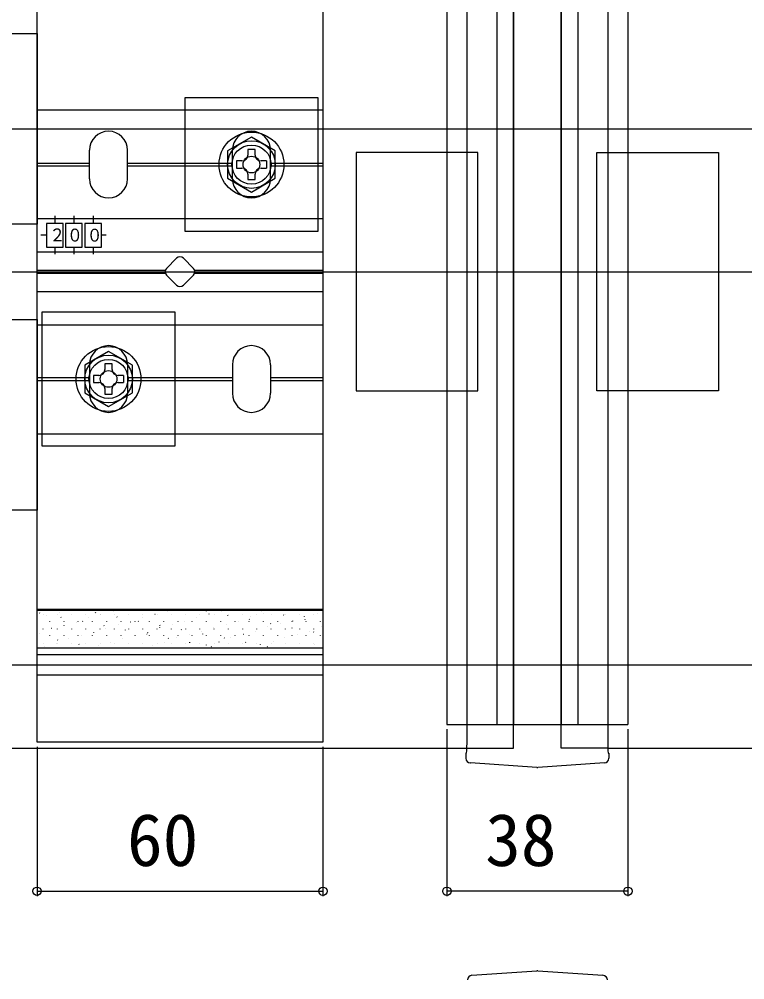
# Model space of a CAD drawing. Units: millimetres, scale not verified. Extents: x -875 to 875, y -1300 to 1292.
# Drawn here: x 101.3 to 253.5, y 689.7 to 891.3 of the extents above; entities that cross this region are included whole.
import ezdxf
from ezdxf.enums import TextEntityAlignment as Align

# ---------------------------------------------------------------- set-up
doc = ezdxf.new("R2010")
doc.units = ezdxf.units.MM
doc.header["$LTSCALE"] = 8
for name, color, linetype in [('0-3_YKK_12', 2, 'Continuous'), ('0-4_YKK_13', 4, 'Continuous'), ('0-5_YKK_D', 6, 'Continuous'), ('0-7_YSS_K', 3, 'Continuous')]:
    doc.layers.add(name, color=color, linetype=linetype)
doc.styles.add('ＭＳ ゴシック', font='')
doc.styles.get('ＭＳ ゴシック').set_extended_font_data('MS Gothic')

msp = doc.modelspace()

# ---------------------------------------------------------------- linework, layer by layer
at = {"layer": '0-3_YKK_12'}
for p, q in [((-275, 868.3), (700, 868.3)), ((-95, 738.3), (195.152, 738.3)), ((224.848, 738.3), (826.228, 738.3))]:
    msp.add_line(p, q, dxfattribs=at)
for points in [[(195.152, 738.3), (205, 738.3), (205, 938.3)], [(224.848, 738.3), (215, 738.3), (215, 938.3)]]:
    msp.add_lwpolyline(points, dxfattribs=at)
at = {"layer": '0-4_YKK_13'}
for p, q in [((191, 933.3), (191, 743.3)), ((201.5, 933.3), (201.5, 743.3)), ((205, 933.3), (205, 743.3)), ((215, 933.3), (215, 743.3)), ((218.5, 933.3), (218.5, 743.3)), ((229, 933.3), (229, 743.3)), ((195.232, 739.481), (195.232, 902.369)), ((224.768, 902.369), (224.768, 739.481)), ((105, 872.3), (165, 872.3)), ((116, 857.8), (116, 863.8)), ((124, 857.8), (124, 863.8)), ((146, 857.8), (146, 863.8)), ((150.75, 863.95), (149.25, 863.95)), ((149.25, 863.95), (149.25, 862.8)), ((150.75, 862.8), (150.75, 863.95)), ((154, 857.8), (154, 863.8)), ((105, 861.1), (116, 861.1)), ((124, 861.1), (146, 861.1)), ((148, 861.55), (146.85, 861.55)), ((153.15, 861.55), (152, 861.55)), ((153.15, 861.55), (153.15, 860.05)), ((154, 861.1), (165, 861.1)), ((105, 860.5), (116, 860.5)), ((124, 860.5), (146, 860.5)), ((149.25, 858.8), (149.25, 857.65)), ((150.75, 857.65), (150.75, 858.8)), ((152, 860.05), (153.15, 860.05)), ((154, 860.5), (165, 860.5)), ((149.25, 857.65), (150.75, 857.65)), ((105, 849.45), (165, 849.45)), ((108.75, 850.01), (108.75, 848.45)), ((112.75, 850.01), (112.75, 848.45)), ((116.75, 850.01), (116.75, 848.45)), ((107, 845.95), (105.829, 845.95)), ((119.535, 845.95), (118.5, 845.95)), ((108.75, 843.45), (108.75, 841.975)), ((112.75, 843.45), (112.75, 841.975)), ((116.75, 843.45), (116.75, 841.975)), ((105, 842.45), (165, 842.45)), ((132.172, 839.007), (134.293, 841.128)), ((135.707, 841.128), (137.828, 839.007)), ((131.925, 838.6), (105, 838.6)), ((165, 838.6), (138.075, 838.6)), ((105, 838), (131.925, 838)), ((134.293, 835.472), (132.172, 837.593)), ((137.828, 837.593), (135.707, 835.472)), ((138.075, 838), (165, 838)), ((105, 834.15), (165, 834.15)), ((105, 827.15), (165, 827.15)), ((116, 818.8), (116, 812.8)), ((120.75, 818.95), (119.25, 818.95)), ((119.25, 818.95), (119.25, 817.8)), ((120.75, 817.8), (120.75, 818.95)), ((124, 818.8), (124, 812.8)), ((146, 818.8), (146, 812.8)), ((154, 818.8), (154, 812.8)), ((118, 816.55), (116.85, 816.55)), ((123.15, 816.55), (122, 816.55)), ((123.15, 816.55), (123.15, 815.05)), ((105, 816.1), (116, 816.1)), ((105, 815.5), (116, 815.5)), ((122, 815.05), (123.15, 815.05)), ((124, 816.1), (146, 816.1)), ((124, 815.5), (146, 815.5)), ((154, 816.1), (165, 816.1)), ((154, 815.5), (165, 815.5)), ((119.25, 813.8), (119.25, 812.65)), ((119.25, 812.65), (120.75, 812.65)), ((120.75, 812.65), (120.75, 813.8)), ((105, 804.3), (165, 804.3)), ((105, 759.282), (105, 767.502)), ((105, 767.502), (165, 767.502)), ((105, 767.254), (165, 767.254)), ((105.575, 766.649), (105.52, 766.733)), ((106.299, 766.358), (106.299, 766.408)), ((107.083, 766.248), (107.079, 766.258)), ((109.289, 766.358), (109.289, 766.408)), ((109.712, 766.847), (109.708, 766.857)), ((112.279, 766.358), (112.279, 766.408)), ((115.269, 766.358), (115.269, 766.408)), ((117.305, 766.685), (117.25, 766.769)), ((118.259, 766.358), (118.259, 766.408)), ((118.419, 766.325), (118.416, 766.334)), ((121.048, 766.924), (121.045, 766.933)), ((121.249, 766.358), (121.249, 766.408)), ((124.239, 766.358), (124.239, 766.408)), ((127.229, 766.358), (127.229, 766.408)), ((129.756, 766.402), (129.753, 766.411)), ((130.219, 766.358), (130.219, 766.408)), ((132.385, 767.001), (132.382, 767.01)), ((133.209, 766.358), (133.209, 766.408)), ((136.199, 766.358), (136.199, 766.408)), ((139.189, 766.358), (139.189, 766.408)), ((140.56, 767.066), (140.505, 767.149)), ((141.093, 766.478), (141.089, 766.488)), ((142.179, 766.358), (142.179, 766.408)), ((143.722, 767.077), (143.718, 767.087)), ((145.063, 766.181), (145.008, 766.265)), ((145.169, 766.358), (145.169, 766.408)), ((148.159, 766.358), (148.159, 766.408)), ((151.149, 766.358), (151.149, 766.408)), ((152.29, 767.102), (152.234, 767.185)), ((152.429, 766.555), (152.426, 766.564)), ((154.139, 766.358), (154.139, 766.408)), ((155.058, 767.154), (155.055, 767.163)), ((156.793, 766.217), (156.738, 766.301)), ((157.129, 766.358), (157.129, 766.408)), ((160.119, 766.358), (160.119, 766.408)), ((161.154, 765.986), (161.151, 765.995)), ((163.109, 766.358), (163.109, 766.408)), ((163.766, 766.632), (163.763, 766.641)), ((107.674, 764.933), (107.674, 764.983)), ((110.079, 765.765), (110.023, 765.848)), ((110.664, 764.933), (110.664, 764.983)), ((110.683, 764.104), (110.68, 764.114)), ((113.312, 764.703), (113.309, 764.712)), ((113.654, 764.933), (113.654, 764.983)), ((114.582, 764.881), (114.527, 764.964)), ((115.807, 765.679), (115.804, 765.688)), ((116.644, 764.933), (116.644, 764.983)), ((119.085, 763.996), (119.03, 764.079)), ((119.634, 764.933), (119.634, 764.983)), ((121.808, 765.801), (121.753, 765.884)), ((122.02, 764.181), (122.016, 764.19)), ((122.624, 764.933), (122.624, 764.983)), ((124.649, 764.78), (124.645, 764.789)), ((125.614, 764.933), (125.614, 764.983)), ((126.311, 764.916), (126.256, 765)), ((127.144, 765.756), (127.141, 765.765)), ((128.604, 764.933), (128.604, 764.983)), ((130.815, 764.032), (130.759, 764.115)), ((131.594, 764.933), (131.594, 764.983)), ((133.356, 764.257), (133.353, 764.267)), ((134.584, 764.933), (134.584, 764.983)), ((135.985, 764.856), (135.982, 764.866)), ((137.574, 764.933), (137.574, 764.983)), ((138.481, 765.832), (138.477, 765.842)), ((140.564, 764.933), (140.564, 764.983)), ((143.554, 764.933), (143.554, 764.983)), ((144.693, 764.334), (144.69, 764.344)), ((146.544, 764.933), (146.544, 764.983)), ((147.322, 764.933), (147.319, 764.942)), ((149.566, 765.297), (149.511, 765.38)), ((149.534, 764.933), (149.534, 764.983)), ((149.817, 765.909), (149.814, 765.918)), ((152.524, 764.933), (152.524, 764.983)), ((154.07, 764.413), (154.014, 764.496)), ((155.514, 764.933), (155.514, 764.983)), ((156.03, 764.411), (156.026, 764.42)), ((158.504, 764.933), (158.504, 764.983)), ((158.659, 765.01), (158.655, 765.019)), ((161.296, 765.333), (161.241, 765.416)), ((161.494, 764.933), (161.494, 764.983)), ((164.484, 764.933), (164.484, 764.983)), ((105.575, 762.482), (105.572, 762.492)), ((106.299, 763.318), (106.299, 763.368)), ((108.071, 763.458), (108.067, 763.468)), ((109.289, 763.318), (109.289, 763.368)), ((112.279, 763.318), (112.279, 763.368)), ((114.283, 761.96), (114.28, 761.969)), ((115.269, 763.318), (115.269, 763.368)), ((116.912, 762.559), (116.909, 762.568)), ((118.259, 763.318), (118.259, 763.368)), ((119.407, 763.535), (119.404, 763.544)), ((121.249, 763.318), (121.249, 763.368)), ((123.588, 763.112), (123.533, 763.195)), ((124.239, 763.318), (124.239, 763.368)), ((125.62, 762.037), (125.617, 762.046)), ((127.229, 763.318), (127.229, 763.368)), ((128.091, 762.227), (128.036, 762.311)), ((128.249, 762.636), (128.245, 762.645)), ((130.219, 763.318), (130.219, 763.368)), ((130.744, 763.611), (130.741, 763.621)), ((133.209, 763.318), (133.209, 763.368)), ((135.318, 763.148), (135.263, 763.231)), ((136.199, 763.318), (136.199, 763.368)), ((136.957, 762.113), (136.953, 762.123)), ((139.189, 763.318), (139.189, 763.368)), ((139.585, 762.712), (139.582, 762.722)), ((139.821, 762.263), (139.766, 762.347)), ((142.081, 763.688), (142.077, 763.698)), ((142.179, 763.318), (142.179, 763.368)), ((145.169, 763.318), (145.169, 763.368)), ((148.159, 763.318), (148.159, 763.368)), ((148.293, 762.19), (148.29, 762.199)), ((150.922, 762.789), (150.919, 762.798)), ((151.149, 763.318), (151.149, 763.368)), ((153.417, 763.765), (153.414, 763.774)), ((154.139, 763.318), (154.139, 763.368)), ((157.129, 763.318), (157.129, 763.368)), ((158.573, 763.528), (158.518, 763.612)), ((159.63, 762.267), (159.627, 762.276)), ((160.119, 763.318), (160.119, 763.368)), ((162.259, 762.865), (162.255, 762.875)), ((163.076, 762.644), (163.021, 762.727)), ((163.109, 763.318), (163.109, 763.368)), ((164.754, 763.841), (164.751, 763.851)), ((106.299, 760.278), (106.299, 760.328)), ((107.674, 761.893), (107.674, 761.943)), ((109.176, 760.338), (109.172, 760.347)), ((109.34, 760.962), (109.284, 761.046)), ((109.289, 760.278), (109.289, 760.328)), ((110.664, 761.893), (110.664, 761.943)), ((111.671, 761.314), (111.668, 761.323)), ((112.279, 760.278), (112.279, 760.328)), ((113.654, 761.893), (113.654, 761.943)), ((113.843, 760.078), (113.788, 760.161)), ((115.269, 760.278), (115.269, 760.328)), ((116.644, 761.893), (116.644, 761.943)), ((118.259, 760.278), (118.259, 760.328)), ((119.634, 761.893), (119.634, 761.943)), ((120.512, 760.415), (120.509, 760.424)), ((121.249, 760.278), (121.249, 760.328)), ((122.624, 761.893), (122.624, 761.943)), ((123.008, 761.391), (123.004, 761.4)), ((124.239, 760.278), (124.239, 760.328)), ((125.614, 761.893), (125.614, 761.943)), ((127.229, 760.278), (127.229, 760.328)), ((128.604, 761.893), (128.604, 761.943)), ((130.219, 760.278), (130.219, 760.328)), ((131.594, 761.893), (131.594, 761.943)), ((131.849, 760.491), (131.846, 760.501)), ((132.595, 761.343), (132.539, 761.426)), ((133.209, 760.278), (133.209, 760.328)), ((134.344, 761.467), (134.341, 761.477)), ((134.584, 761.893), (134.584, 761.943)), ((136.199, 760.278), (136.199, 760.328)), ((137.098, 760.458), (137.043, 760.542)), ((137.574, 761.893), (137.574, 761.943)), ((139.189, 760.278), (139.189, 760.328)), ((140.557, 759.969), (140.553, 759.979)), ((140.564, 761.893), (140.564, 761.943)), ((142.179, 760.278), (142.179, 760.328)), ((143.186, 760.568), (143.182, 760.577)), ((143.554, 761.893), (143.554, 761.943)), ((144.324, 761.379), (144.269, 761.462)), ((145.169, 760.278), (145.169, 760.328)), ((145.681, 761.544), (145.678, 761.553)), ((146.544, 761.893), (146.544, 761.943)), ((148.159, 760.278), (148.159, 760.328)), ((148.827, 760.494), (148.772, 760.578)), ((149.534, 761.893), (149.534, 761.943)), ((151.149, 760.278), (151.149, 760.328)), ((151.893, 760.046), (151.89, 760.055)), ((152.524, 761.893), (152.524, 761.943)), ((154.139, 760.278), (154.139, 760.328)), ((154.522, 760.645), (154.519, 760.654)), ((155.514, 761.893), (155.514, 761.943)), ((157.018, 761.621), (157.014, 761.63)), ((157.129, 760.278), (157.129, 760.328)), ((158.504, 761.893), (158.504, 761.943)), ((160.119, 760.278), (160.119, 760.328)), ((161.494, 761.893), (161.494, 761.943)), ((163.109, 760.278), (163.109, 760.328)), ((163.23, 760.122), (163.227, 760.132)), ((164.484, 761.893), (164.484, 761.943)), ((105, 757.976), (165, 757.976)), ((106.547, 759.739), (106.543, 759.749)), ((117.883, 759.816), (117.88, 759.825)), ((129.22, 759.892), (129.217, 759.902)), ((137.945, 759.323), (137.941, 759.332)), ((141.601, 759.574), (141.546, 759.657)), ((149.281, 759.4), (149.278, 759.409)), ((153.331, 759.61), (153.275, 759.693)), ((160.618, 759.476), (160.615, 759.486)), ((105, 753.7), (165, 753.7)), ((191, 743.3), (229, 743.3)), ((195, 737.274), (195, 737.29)), ((195, 737.274), (195.083, 737.192)), ((195, 737.274), (195, 736.226)), ((195, 736.213), (195, 736.226)), ((225, 737.274), (225, 737.29)), ((225, 736.226), (225, 736.213)), ((209.9, 734.291), (195.933, 735.224)), ((224.067, 735.224), (210.1, 734.291)), ((196.234, 690.66), (209.9, 691.571)), ((210.1, 691.571), (223.766, 690.66))]:
    msp.add_line(p, q, dxfattribs=at)
for points in [[(165, 937), (165, 739.6), (105, 739.6), (105, 937)], [(105, 888.3), (105, 848.3), (65, 848.3), (65, 888.3)], [(136, 874.8), (136, 846.8), (164, 846.8), (164, 874.8)], [(155, 863.687), (150, 866.574), (145, 863.687), (145, 857.913), (150, 855.026), (155, 857.913)], [(197.5, 863.3), (172, 863.3), (172, 813.3), (197.5, 813.3)], [(222.5, 863.3), (248, 863.3), (248, 813.3), (222.5, 813.3)], [(107, 843.45), (110.5, 843.45), (110.5, 848.45), (107, 848.45)], [(111, 843.45), (114.5, 843.45), (114.5, 848.45), (111, 848.45)], [(115, 843.45), (118.5, 843.45), (118.5, 848.45), (115, 848.45)], [(106, 829.8), (106, 801.8), (134, 801.8), (134, 829.8)], [(105, 828.3), (105, 788.3), (65, 788.3), (65, 828.3)], [(125, 818.687), (120, 821.574), (115, 818.687), (115, 812.913), (120, 810.026), (125, 812.913)]]:
    msp.add_lwpolyline(points, close=True, dxfattribs=at)
for points in [[(146.85, 861.55), (146.85, 860.05), (148, 860.05)], [(116.85, 816.55), (116.85, 815.05), (118, 815.05)], [(165, 767.502), (165, 759.282), (105, 759.282)], [(224.917, 737.192), (225, 737.274), (225, 736.226)]]:
    msp.add_lwpolyline(points, dxfattribs=at)
for centre, radius in [((150, 860.8), 6.8), ((150, 860.8), 5), ((150, 860.8), 4.1), ((150, 860.8), 1.75), ((120, 815.8), 6.8), ((120, 815.8), 5), ((120, 815.8), 4.1), ((120, 815.8), 1.75)]:
    msp.add_circle(centre, radius, dxfattribs=at)
for centre, radius, start, end in [((120, 863.8), 4, 0, 180), ((150, 863.8), 4, 0, 180), ((148, 862.8), 1.25, 270, 0), ((152, 862.8), 1.25, 180, 270), ((148, 858.8), 1.25, 0, 90), ((152, 858.8), 1.25, 90, 180), ((120, 857.8), 4, 180, 0), ((150, 857.8), 4, 180, 0), ((135, 840.421), 1, 45, 135), ((132.879, 838.3), 1, 135, 225), ((137.121, 838.3), 1, 315, 45), ((135, 836.179), 1, 225, 315), ((120, 818.8), 4, 0, 180), ((150, 818.8), 4, 0, 180), ((118, 817.8), 1.25, 270, 0), ((122, 817.8), 1.25, 180, 270), ((118, 813.8), 1.25, 0, 90), ((122, 813.8), 1.25, 90, 180), ((120, 812.8), 4, 180, 0), ((150, 812.8), 4, 180, 0), ((195.993, 736.215), 0.993, 180.11503, 265.85405), ((224.007, 736.215), 0.993, 274.14066, 359.89026), ((210, 690.074), 1.5, 86.18593, 93.81407), ((196.301, 689.662), 1, 93.81407, 176.5), ((223.699, 689.662), 1, 3.5, 86.18593)]:
    msp.add_arc(centre, radius, start, end, dxfattribs=at)
for centre, major_axis, ratio, start_param, end_param in [((195.08, 739.687), (0.013, -2.5), 0.060953, 6.2217902, 7.7711026), ((224.92, 739.687), (-0.013, -2.5), 0.060953, 4.7952681, 6.3445805), ((196, 735.722), (1, -0.045), 0.500748, 4.6558273, 4.6681227), ((210, 735.791), (0, -1.503), 0.998131, 6.2166177, 6.3497529), ((224, 735.722), (1, 0.045), 0.500748, 4.7566553, 4.7689506)]:
    msp.add_ellipse(centre, major_axis=major_axis, ratio=ratio, start_param=start_param, end_param=end_param, dxfattribs=at)
at = {"layer": '0-5_YKK_D'}
for p, q in [((191, 742.3), (191, 707.3)), ((229, 742.3), (229, 707.3)), ((105, 738.6), (105, 707.3)), ((165, 738.6), (165, 707.3)), ((105, 708.3), (165, 708.3)), ((229, 708.3), (191, 708.3))]:
    msp.add_line(p, q, dxfattribs=at)
for centre in [(105, 708.3), (165, 708.3), (191, 708.3), (229, 708.3)]:
    msp.add_circle(centre, 0.875, dxfattribs=at)
at = {"layer": '0-7_YSS_K'}
for p, q in [((-195, 838.3), (829.228, 838.3)), ((-112.5, 755.8), (826.228, 755.8))]:
    msp.add_line(p, q, dxfattribs=at)

# ---------------------------------------------------------------- texts
at = {"layer": '0-4_YKK_13', "style": 'ＭＳ ゴシック', "width": 0.9}
for s, p in [('２', (107.594, 843.868)), ('０', (111.283, 843.828)), ('０', (115.42, 843.81))]:
    msp.add_text(s, height=2.711, dxfattribs=at).set_placement(p, align=Align.BOTTOM_LEFT)
at = {"layer": '0-5_YKK_D', "style": 'ＭＳ ゴシック'}
for s, p in [('60', (123.878, 710.3)), ('38', (199.048, 710.3))]:
    msp.add_text(s, height=11, dxfattribs=at).set_placement(p, align=Align.BOTTOM_LEFT)

doc.saveas('drawing.dxf')
